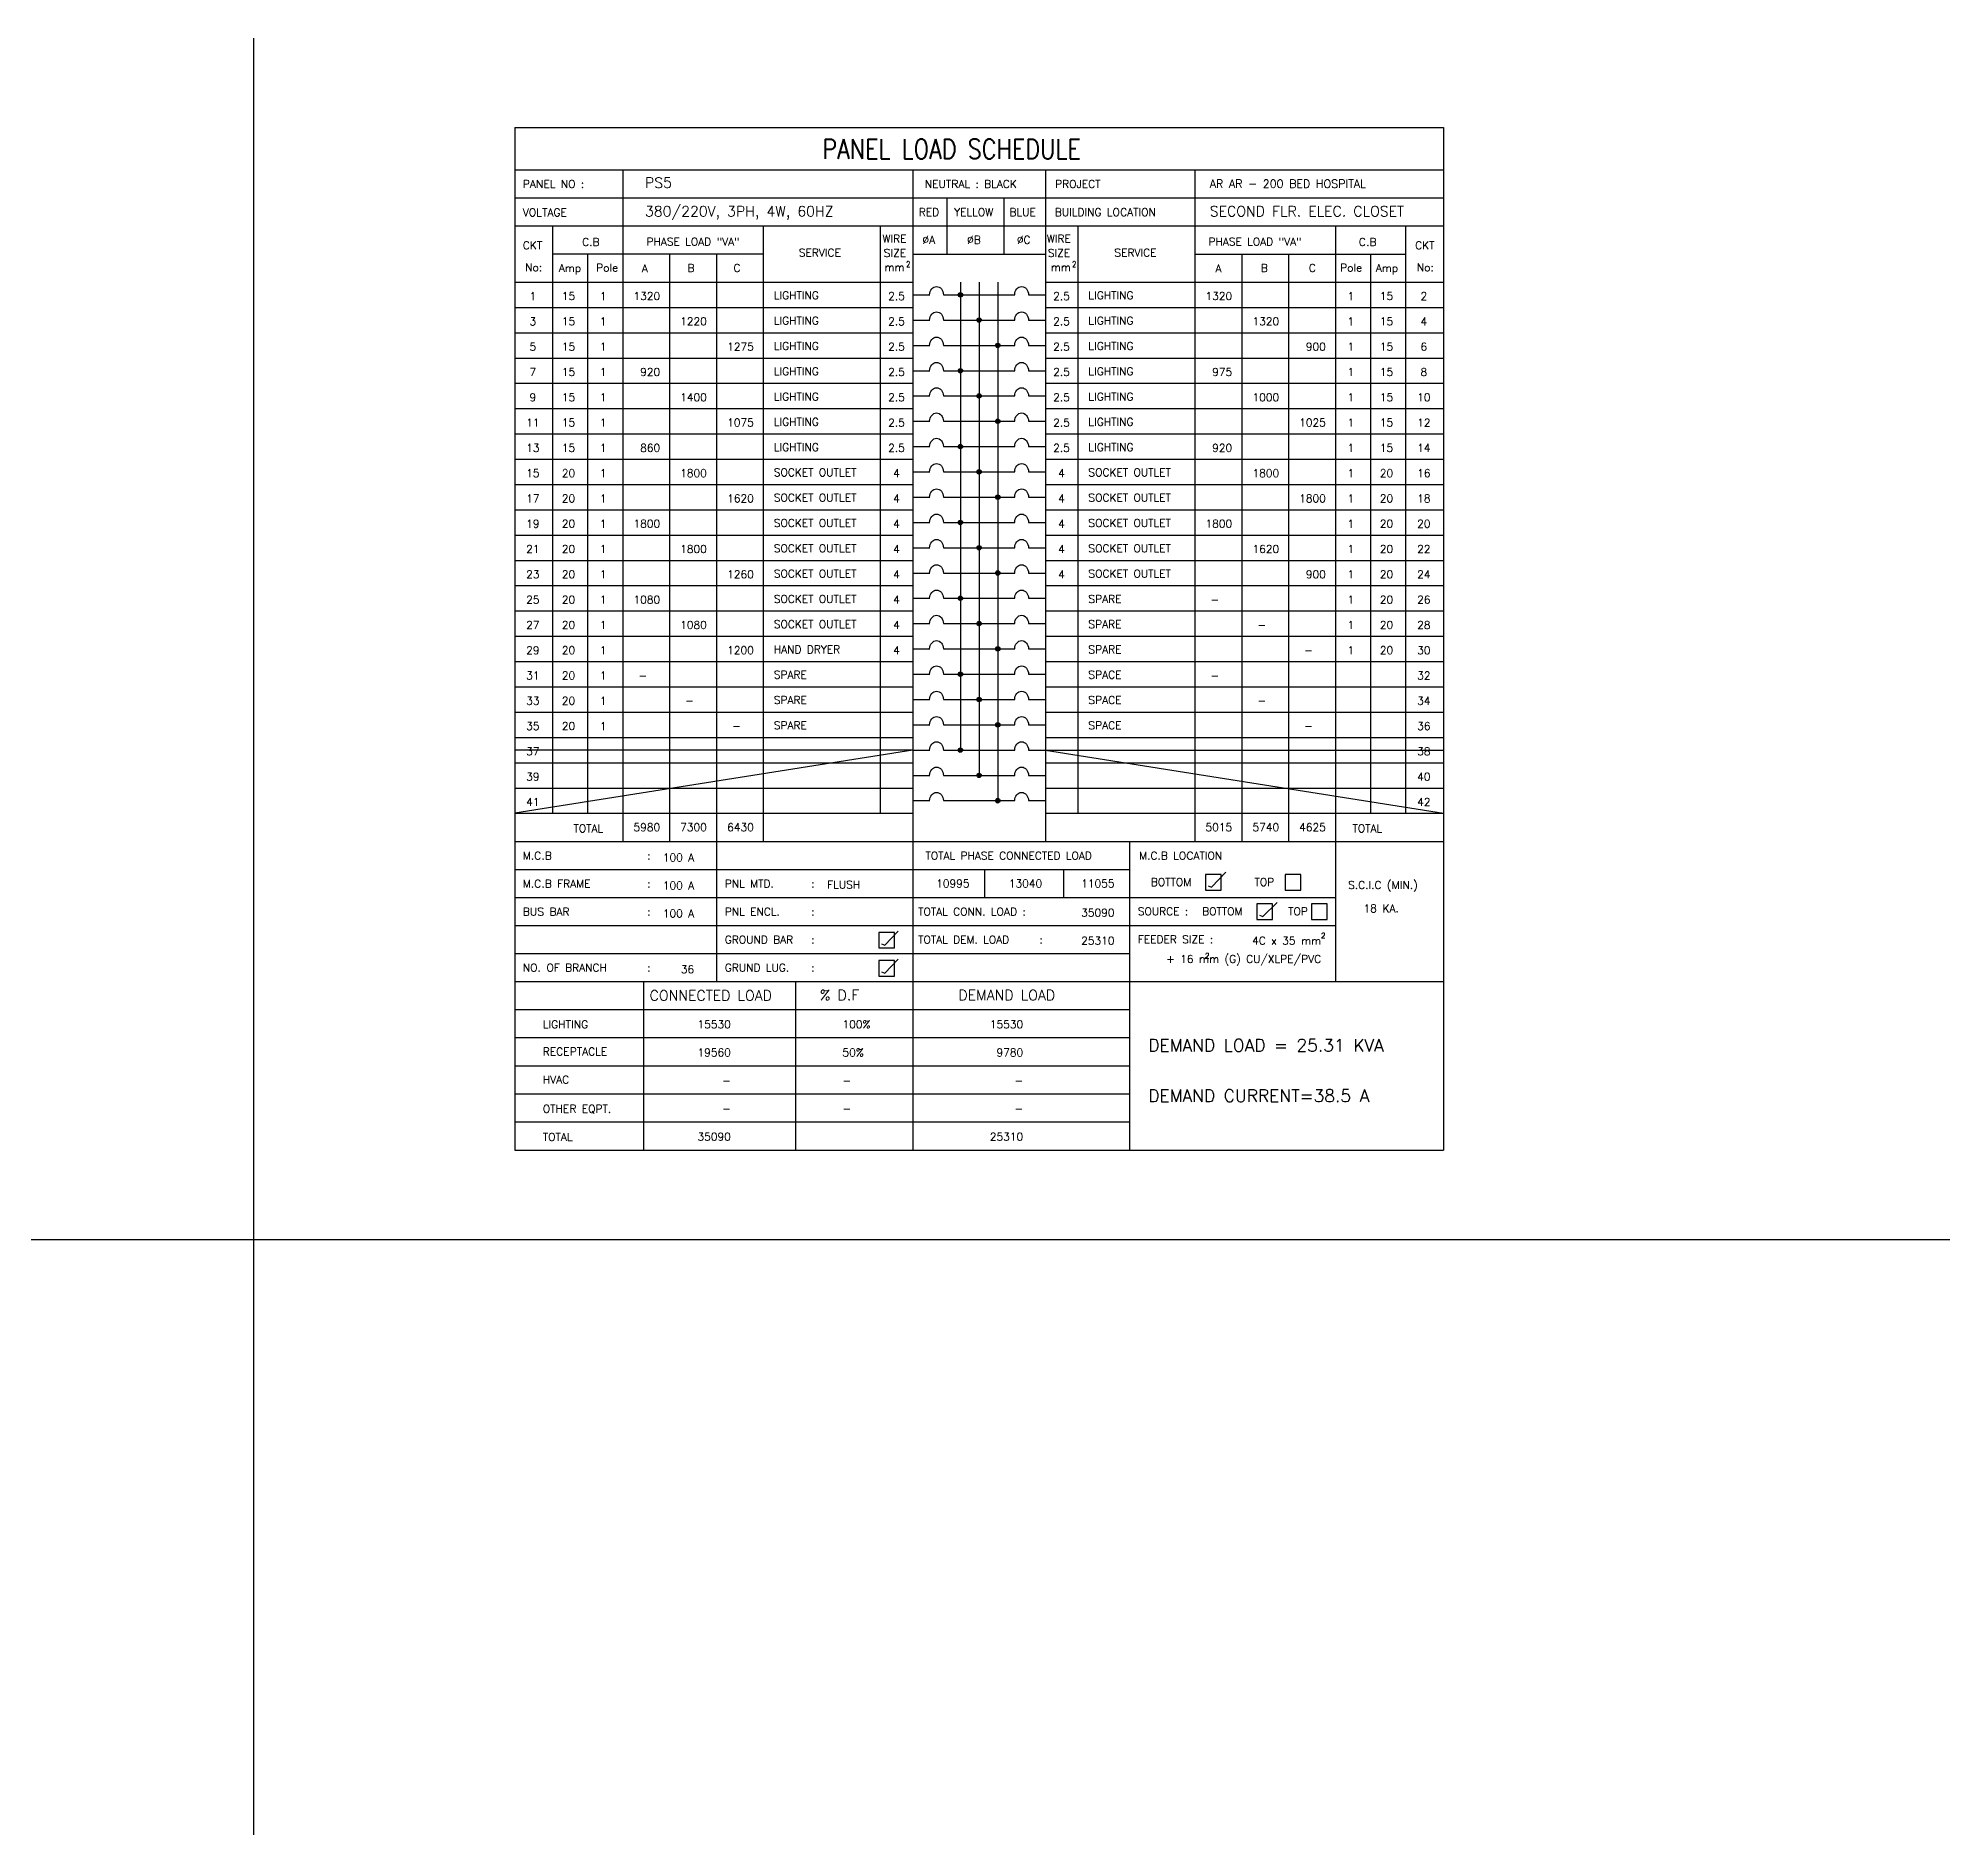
# Model space of a CAD drawing. Extents: x 2982 to 3085, y -78568 to -78488.
# Drawn here: x 3041.82 to 3084.6, y -78527.68 to -78487.63 of the extents above; entities that cross this region are included whole.
import ezdxf
from ezdxf.enums import TextEntityAlignment as Align

# ---------------------------------------------------------------- set-up
doc = ezdxf.new("R2010")
doc.units = 0
doc.header["$MEASUREMENT"] = 0
for name, color, linetype in [('BORDER', 4, 'CONTINUOUS'), ('E-TXT', 2, 'CONTINUOUS'), ('PANEL', 2, 'CONTINUOUS')]:
    doc.layers.add(name, color=color, linetype=linetype)
doc.styles.add('ROMANS', font='ROMANS.shx', dxfattribs={"height": 0.4})
pattern_1 = [(315, (208095.386341, -76456.545153), (0.00864749998874, 0.00864749998874), [])]
pattern_2 = [(315, (208095.386341, -76454.847012), (0.00864749998874, 0.00864749998874), [])]
pattern_3 = [(315, (208095.386341, -76453.14887), (0.00864749998874, 0.00864749998874), [])]
pattern_4 = [(315, (208095.386341, -76451.450729), (0.00864749998874, 0.00864749998874), [])]
pattern_5 = [(315, (208095.386341, -76449.752588), (0.00864749998874, 0.00864749998874), [])]
pattern_6 = [(315, (208095.386341, -76448.054447), (0.00864749998874, 0.00864749998874), [])]

msp = doc.modelspace()

# ---------------------------------------------------------------- hatches: boundary and pattern name
at = {"layer": 'PANEL', "linetype": 'Continuous'}
h = msp.add_hatch(dxfattribs=at)
h.set_pattern_fill('ANSI31', color=256, scale=0.068485, angle=406.041, style=0)
h.set_pattern_definition([(91.040959325, (208095.386341, -76448.054447), (-0.00855917542476, -0.00015552164567), [])])
h.paths.add_polyline_path([(3062.41, -78493.373, 1), (3062.508, -78493.373, 1)])
h = msp.add_hatch(dxfattribs=at)
h.set_pattern_fill('ANSI31', color=256, scale=0.097835, angle=270, style=0)
h.set_pattern_definition(pattern_6)
h.paths.add_polyline_path([(3062.829, -78493.939, 1), (3062.927, -78493.939, 1)])
h = msp.add_hatch(dxfattribs=at)
h.set_pattern_fill('ANSI31', color=256, scale=0.097835, angle=270, style=0)
h.set_pattern_definition(pattern_6)
h.paths.add_polyline_path([(3063.346, -78494.505, 1), (3063.248, -78494.505, 1)])
h = msp.add_hatch(dxfattribs=at)
h.set_pattern_fill('ANSI31', color=256, scale=0.097835, angle=270, style=0)
h.set_pattern_definition(pattern_6)
h.paths.add_polyline_path([(3062.508, -78495.071, 1), (3062.41, -78495.071, 1)])
h = msp.add_hatch(dxfattribs=at)
h.set_pattern_fill('ANSI31', color=256, scale=0.097835, angle=270, style=0)
h.set_pattern_definition(pattern_6)
h.paths.add_polyline_path([(3062.927, -78495.637, 1), (3062.829, -78495.637, 1)])
h = msp.add_hatch(dxfattribs=at)
h.set_pattern_fill('ANSI31', color=256, scale=0.097835, angle=270, style=0)
h.set_pattern_definition(pattern_6)
h.paths.add_polyline_path([(3063.346, -78496.203, 1), (3063.248, -78496.203, 1)])
h = msp.add_hatch(dxfattribs=at)
h.set_pattern_fill('ANSI31', color=256, scale=0.097835, angle=270, style=0)
h.set_pattern_definition(pattern_5)
h.paths.add_polyline_path([(3062.508, -78496.769, 1), (3062.41, -78496.769, 1)])
h = msp.add_hatch(dxfattribs=at)
h.set_pattern_fill('ANSI31', color=256, scale=0.097835, angle=270, style=0)
h.set_pattern_definition(pattern_5)
h.paths.add_polyline_path([(3062.927, -78497.335, 1), (3062.829, -78497.335, 1)])
h = msp.add_hatch(dxfattribs=at)
h.set_pattern_fill('ANSI31', color=256, scale=0.097835, angle=270, style=0)
h.set_pattern_definition(pattern_5)
h.paths.add_polyline_path([(3063.346, -78497.901, 1), (3063.248, -78497.901, 1)])
h = msp.add_hatch(dxfattribs=at)
h.set_pattern_fill('ANSI31', color=256, scale=0.097835, angle=270, style=0)
h.set_pattern_definition(pattern_4)
h.paths.add_polyline_path([(3062.508, -78498.467, 1), (3062.41, -78498.467, 1)])
h = msp.add_hatch(dxfattribs=at)
h.set_pattern_fill('ANSI31', color=256, scale=0.097835, angle=270, style=0)
h.set_pattern_definition(pattern_4)
h.paths.add_polyline_path([(3062.927, -78499.033, 1), (3062.829, -78499.033, 1)])
h = msp.add_hatch(dxfattribs=at)
h.set_pattern_fill('ANSI31', color=256, scale=0.097835, angle=270, style=0)
h.set_pattern_definition(pattern_4)
h.paths.add_polyline_path([(3063.346, -78499.599, 1), (3063.248, -78499.599, 1)])
h = msp.add_hatch(dxfattribs=at)
h.set_pattern_fill('ANSI31', color=256, scale=0.097835, angle=270, style=0)
h.set_pattern_definition(pattern_3)
h.paths.add_polyline_path([(3062.508, -78500.165, 1), (3062.41, -78500.165, 1)])
h = msp.add_hatch(dxfattribs=at)
h.set_pattern_fill('ANSI31', color=256, scale=0.097835, angle=270, style=0)
h.set_pattern_definition(pattern_3)
h.paths.add_polyline_path([(3062.927, -78500.731, 1), (3062.829, -78500.731, 1)])
h = msp.add_hatch(dxfattribs=at)
h.set_pattern_fill('ANSI31', color=256, scale=0.097835, angle=270, style=0)
h.set_pattern_definition(pattern_3)
h.paths.add_polyline_path([(3063.346, -78501.297, 1), (3063.248, -78501.297, 1)])
h = msp.add_hatch(dxfattribs=at)
h.set_pattern_fill('ANSI31', color=256, scale=0.097835, angle=270, style=0)
h.set_pattern_definition(pattern_2)
h.paths.add_polyline_path([(3062.508, -78501.863, 1), (3062.41, -78501.863, 1)])
h = msp.add_hatch(dxfattribs=at)
h.set_pattern_fill('ANSI31', color=256, scale=0.097835, angle=270, style=0)
h.set_pattern_definition(pattern_2)
h.paths.add_polyline_path([(3062.927, -78502.429, 1), (3062.829, -78502.429, 1)])
h = msp.add_hatch(dxfattribs=at)
h.set_pattern_fill('ANSI31', color=256, scale=0.097835, angle=270, style=0)
h.set_pattern_definition(pattern_2)
h.paths.add_polyline_path([(3063.346, -78502.996, 1), (3063.248, -78502.996, 1)])
h = msp.add_hatch(dxfattribs=at)
h.set_pattern_fill('ANSI31', color=256, scale=0.097835, angle=270, style=0)
h.set_pattern_definition(pattern_1)
h.paths.add_polyline_path([(3062.508, -78503.562, 1), (3062.41, -78503.562, 1)])
h = msp.add_hatch(dxfattribs=at)
h.set_pattern_fill('ANSI31', color=256, scale=0.097835, angle=270, style=0)
h.set_pattern_definition(pattern_1)
h.paths.add_polyline_path([(3062.927, -78504.128, 1), (3062.829, -78504.128, 1)])
h = msp.add_hatch(dxfattribs=at)
h.set_pattern_fill('ANSI31', color=256, scale=0.097835, angle=270, style=0)
h.set_pattern_definition(pattern_1)
h.paths.add_polyline_path([(3063.346, -78504.694, 1), (3063.248, -78504.694, 1)])

# ---------------------------------------------------------------- linework, layer by layer
at = {"layer": 'BORDER', "color": 1}
for p, q in [((3046.636, -78487.631), (3046.636, -78567.731)), ((2981.67, -78514.514), (3084.605, -78514.514))]:
    msp.add_line(p, q, dxfattribs=at)
at = {"layer": 'PANEL', "color": 6}
for p, q in [((3052.483, -78489.631), (3073.273, -78489.631)), ((3052.483, -78489.631), (3052.483, -78512.514)), ((3073.273, -78489.631), (3073.273, -78512.514)), ((3052.483, -78512.514), (3073.273, -78512.514))]:
    msp.add_line(p, q, dxfattribs=at)
at = {"layer": 'PANEL', "color": 2}
for p, q in [((3052.483, -78490.574), (3073.273, -78490.574)), ((3061.393, -78490.574), (3061.393, -78505.61)), ((3064.363, -78490.574), (3064.363, -78505.61)), ((3052.483, -78491.832), (3073.273, -78491.832)), ((3061.393, -78492.464), (3064.363, -78492.464)), ((3052.483, -78505.61), (3073.273, -78505.61))]:
    msp.add_line(p, q, dxfattribs=at)
at = {"layer": 'PANEL', "color": 11}
for p, q in [((3054.902, -78490.574), (3054.902, -78505.61)), ((3067.709, -78490.574), (3067.709, -78505.61)), ((3053.33, -78491.832), (3053.33, -78504.977)), ((3058.047, -78491.832), (3058.047, -78505.61)), ((3060.667, -78491.832), (3060.667, -78504.977)), ((3065.088, -78491.832), (3065.088, -78504.977)), ((3070.854, -78491.832), (3070.854, -78508.74)), ((3072.426, -78491.832), (3072.426, -78504.977)), ((3058.047, -78492.461), (3053.33, -78492.461)), ((3054.116, -78492.461), (3054.116, -78504.977)), ((3055.95, -78492.461), (3055.95, -78505.61)), ((3056.999, -78492.461), (3056.999, -78508.74)), ((3067.709, -78492.461), (3072.426, -78492.461)), ((3068.757, -78492.461), (3068.757, -78505.61)), ((3069.806, -78492.461), (3069.806, -78505.61)), ((3071.64, -78492.461), (3071.64, -78504.977)), ((3052.483, -78493.09), (3061.393, -78493.09)), ((3064.363, -78493.09), (3073.273, -78493.09)), ((3052.483, -78493.656), (3061.393, -78493.656)), ((3064.363, -78493.656), (3073.273, -78493.656)), ((3052.483, -78494.222), (3061.393, -78494.222)), ((3064.363, -78494.222), (3073.273, -78494.222)), ((3052.483, -78494.788), (3061.393, -78494.788)), ((3064.363, -78494.788), (3073.273, -78494.788)), ((3052.483, -78495.354), (3061.393, -78495.354)), ((3064.363, -78495.354), (3073.273, -78495.354)), ((3052.483, -78495.92), (3061.393, -78495.92)), ((3064.363, -78495.92), (3073.273, -78495.92)), ((3052.483, -78496.486), (3061.393, -78496.486)), ((3064.363, -78496.486), (3073.273, -78496.486)), ((3052.483, -78497.052), (3061.393, -78497.052)), ((3064.363, -78497.052), (3073.273, -78497.052)), ((3052.483, -78497.618), (3061.393, -78497.618)), ((3064.363, -78497.618), (3073.273, -78497.618)), ((3052.483, -78498.184), (3061.393, -78498.184)), ((3064.363, -78498.184), (3073.273, -78498.184)), ((3052.483, -78498.75), (3061.393, -78498.75)), ((3064.363, -78498.75), (3073.273, -78498.75)), ((3052.483, -78499.316), (3061.393, -78499.316)), ((3064.363, -78499.316), (3073.273, -78499.316)), ((3052.483, -78499.882), (3061.393, -78499.882)), ((3064.363, -78499.882), (3073.273, -78499.882)), ((3052.483, -78500.448), (3061.393, -78500.448)), ((3064.363, -78500.448), (3073.273, -78500.448)), ((3052.483, -78501.014), (3061.393, -78501.014)), ((3064.363, -78501.014), (3073.273, -78501.014)), ((3052.483, -78501.58), (3061.393, -78501.58)), ((3064.363, -78501.58), (3073.273, -78501.58)), ((3052.483, -78502.146), (3061.393, -78502.146)), ((3064.363, -78502.146), (3073.273, -78502.146)), ((3052.483, -78502.713), (3061.393, -78502.713)), ((3064.363, -78502.713), (3073.273, -78502.713)), ((3052.483, -78503.279), (3061.393, -78503.279)), ((3064.363, -78503.279), (3073.273, -78503.279)), ((3052.483, -78503.845), (3061.393, -78503.845)), ((3064.363, -78503.845), (3073.273, -78503.845)), ((3052.483, -78504.411), (3061.393, -78504.411)), ((3064.363, -78504.411), (3073.273, -78504.411)), ((3052.483, -78504.977), (3061.393, -78504.977)), ((3064.363, -78504.977), (3073.273, -78504.977)), ((3061.393, -78505.61), (3061.393, -78512.514)), ((3066.245, -78505.61), (3066.245, -78508.74)), ((3052.483, -78506.236), (3066.245, -78506.236)), ((3062.999, -78506.236), (3062.999, -78506.862)), ((3064.769, -78506.236), (3064.769, -78506.862)), ((3052.483, -78506.862), (3070.854, -78506.862)), ((3052.483, -78507.488), (3070.854, -78507.488)), ((3052.483, -78508.114), (3066.245, -78508.114)), ((3052.483, -78508.74), (3073.273, -78508.74)), ((3055.364, -78508.74), (3055.364, -78512.514)), ((3058.772, -78508.74), (3058.772, -78512.514)), ((3066.245, -78508.74), (3066.245, -78512.514)), ((3052.483, -78509.369), (3066.245, -78509.369)), ((3052.483, -78509.998), (3066.245, -78509.998)), ((3052.483, -78510.627), (3066.245, -78510.627)), ((3052.483, -78511.256), (3066.245, -78511.256)), ((3052.483, -78511.885), (3066.245, -78511.885))]:
    msp.add_line(p, q, dxfattribs=at)
at = {"layer": 'PANEL'}
for p, q in [((3052.483, -78491.2), (3073.273, -78491.2)), ((3062.163, -78492.464), (3062.163, -78491.2)), ((3063.439, -78492.464), (3063.439, -78491.2)), ((3062.459, -78493.09), (3062.459, -78503.562)), ((3062.878, -78493.09), (3062.878, -78504.128)), ((3063.297, -78493.09), (3063.297, -78504.694)), ((3061.393, -78493.373), (3061.772, -78493.373)), ((3062.08, -78493.373), (3063.676, -78493.373)), ((3063.984, -78493.373), (3064.363, -78493.373)), ((3061.393, -78493.939), (3061.772, -78493.939)), ((3062.08, -78493.939), (3063.676, -78493.939)), ((3063.984, -78493.939), (3064.363, -78493.939)), ((3061.393, -78494.505), (3061.772, -78494.505)), ((3062.08, -78494.505), (3063.676, -78494.505)), ((3063.984, -78494.505), (3064.363, -78494.505)), ((3061.393, -78495.071), (3061.772, -78495.071)), ((3062.08, -78495.071), (3063.676, -78495.071)), ((3063.984, -78495.071), (3064.363, -78495.071)), ((3061.393, -78495.637), (3061.772, -78495.637)), ((3062.08, -78495.637), (3063.676, -78495.637)), ((3063.984, -78495.637), (3064.363, -78495.637)), ((3061.393, -78496.203), (3061.772, -78496.203)), ((3062.08, -78496.203), (3063.676, -78496.203)), ((3063.984, -78496.203), (3064.363, -78496.203)), ((3061.393, -78496.769), (3061.772, -78496.769)), ((3062.08, -78496.769), (3063.676, -78496.769)), ((3063.984, -78496.769), (3064.363, -78496.769)), ((3061.393, -78497.335), (3061.772, -78497.335)), ((3062.08, -78497.335), (3063.676, -78497.335)), ((3063.984, -78497.335), (3064.363, -78497.335)), ((3061.393, -78497.901), (3061.772, -78497.901)), ((3062.08, -78497.901), (3063.676, -78497.901)), ((3063.984, -78497.901), (3064.363, -78497.901)), ((3061.393, -78498.467), (3061.772, -78498.467)), ((3062.08, -78498.467), (3063.676, -78498.467)), ((3063.984, -78498.467), (3064.363, -78498.467)), ((3061.393, -78499.033), (3061.772, -78499.033)), ((3062.08, -78499.033), (3063.676, -78499.033)), ((3063.984, -78499.033), (3064.363, -78499.033)), ((3061.393, -78499.599), (3061.772, -78499.599)), ((3062.08, -78499.599), (3063.676, -78499.599)), ((3063.984, -78499.599), (3064.363, -78499.599)), ((3061.393, -78500.165), (3061.772, -78500.165)), ((3062.08, -78500.165), (3063.676, -78500.165)), ((3063.984, -78500.165), (3064.363, -78500.165)), ((3061.393, -78500.731), (3061.772, -78500.731)), ((3062.08, -78500.731), (3063.676, -78500.731)), ((3063.984, -78500.731), (3064.363, -78500.731)), ((3061.393, -78501.297), (3061.772, -78501.297)), ((3062.08, -78501.297), (3063.676, -78501.297)), ((3063.984, -78501.297), (3064.363, -78501.297)), ((3061.393, -78501.863), (3061.772, -78501.863)), ((3062.08, -78501.863), (3063.676, -78501.863)), ((3063.984, -78501.863), (3064.363, -78501.863)), ((3061.393, -78502.429), (3061.772, -78502.429)), ((3062.08, -78502.429), (3063.676, -78502.429)), ((3063.984, -78502.429), (3064.363, -78502.429)), ((3061.393, -78502.996), (3061.772, -78502.996)), ((3062.08, -78502.996), (3063.676, -78502.996)), ((3063.984, -78502.996), (3064.363, -78502.996)), ((3061.393, -78503.562), (3061.772, -78503.562)), ((3062.08, -78503.562), (3063.676, -78503.562)), ((3063.984, -78503.562), (3064.363, -78503.562)), ((3061.393, -78504.128), (3061.772, -78504.128)), ((3062.08, -78504.128), (3063.676, -78504.128)), ((3063.984, -78504.128), (3064.363, -78504.128)), ((3061.393, -78504.694), (3061.772, -78504.694)), ((3062.08, -78504.694), (3063.676, -78504.694)), ((3063.984, -78504.694), (3064.363, -78504.694)), ((3068.081, -78506.629), (3068.4, -78506.297)), ((3068.005, -78506.599), (3068.081, -78506.629)), ((3069.228, -78507.285), (3069.547, -78506.972)), ((3069.153, -78507.254), (3069.228, -78507.285)), ((3060.768, -78507.925), (3061.067, -78507.613)), ((3060.693, -78507.895), (3060.768, -78507.925)), ((3060.768, -78508.553), (3061.067, -78508.24)), ((3060.693, -78508.522), (3060.768, -78508.553))]:
    msp.add_line(p, q, dxfattribs=at)
at = {"layer": 'PANEL', "color": 7}
for p, q in [((3061.393, -78503.562), (3052.483, -78504.977)), ((3061.393, -78503.562), (3052.483, -78503.562)), ((3064.363, -78503.562), (3073.273, -78504.977)), ((3064.363, -78503.562), (3073.273, -78503.562))]:
    msp.add_line(p, q, dxfattribs=at)
at = {"layer": 'PANEL', "color": 11}
for points in [[(3068.298, -78506.346), (3067.948, -78506.346), (3067.948, -78506.696), (3068.298, -78506.696)], [(3070.082, -78506.346), (3069.732, -78506.346), (3069.732, -78506.696), (3070.082, -78506.696)], [(3069.445, -78507.001), (3069.095, -78507.001), (3069.095, -78507.351), (3069.445, -78507.351)], [(3070.672, -78507.001), (3070.322, -78507.001), (3070.322, -78507.351), (3070.672, -78507.351)], [(3060.985, -78507.642), (3060.635, -78507.642), (3060.635, -78507.991), (3060.985, -78507.991)], [(3060.985, -78508.269), (3060.635, -78508.269), (3060.635, -78508.619), (3060.985, -78508.619)]]:
    msp.add_lwpolyline(points, close=True, dxfattribs=at)
at = {"layer": 'PANEL'}
for centre in [(3062.459, -78493.373), (3062.878, -78493.939), (3063.297, -78494.505), (3062.459, -78495.071), (3062.878, -78495.637), (3063.297, -78496.203), (3062.459, -78496.769), (3062.878, -78497.335), (3063.297, -78497.901), (3062.459, -78498.467), (3062.878, -78499.033), (3063.297, -78499.599), (3062.459, -78500.165), (3062.878, -78500.731), (3063.297, -78501.297), (3062.459, -78501.863), (3062.878, -78502.429), (3063.297, -78502.996), (3062.459, -78503.562), (3062.878, -78504.128), (3063.297, -78504.694)]:
    msp.add_circle(centre, 0.0489, dxfattribs=at)
at = {"layer": 'PANEL', "extrusion": (0, 0, -1)}
for centre in [(3061.926, -78493.373), (3063.83, -78493.373), (3061.926, -78493.939), (3063.83, -78493.939), (3061.926, -78494.505), (3063.83, -78494.505), (3061.926, -78495.071), (3063.83, -78495.071), (3061.926, -78495.637), (3063.83, -78495.637), (3061.926, -78496.203), (3063.83, -78496.203), (3061.926, -78496.769), (3063.83, -78496.769), (3061.926, -78497.335), (3063.83, -78497.335), (3061.926, -78497.901), (3063.83, -78497.901), (3061.926, -78498.467), (3063.83, -78498.467), (3061.926, -78499.033), (3063.83, -78499.033), (3061.926, -78499.599), (3063.83, -78499.599), (3061.926, -78500.165), (3063.83, -78500.165), (3061.926, -78500.731), (3063.83, -78500.731), (3061.926, -78501.297), (3063.83, -78501.297), (3061.926, -78501.863), (3063.83, -78501.863), (3061.926, -78502.429), (3063.83, -78502.429), (3061.926, -78502.996), (3063.83, -78502.996), (3061.926, -78503.562), (3063.83, -78503.562), (3061.926, -78504.128), (3063.83, -78504.128), (3061.926, -78504.694), (3063.83, -78504.694)]:
    msp.add_ellipse(centre, major_axis=(0, 0.185), ratio=0.833333, start_param=-1.570796, end_param=1.570796, dxfattribs=at)

# ---------------------------------------------------------------- texts
at = {"layer": 'E-TXT', "style": 'ROMANS'}
for s, height, p in [('PS5', 0.2306, (3055.4, -78490.979)), ('AR AR - 200 BED HOSPITAL', 0.18169, (3068.042, -78490.977)), ('380/220V, 3PH, 4W, 60HZ', 0.23061, (3055.4, -78491.619)), ('SECOND FLR. ELEC. CLOSET', 0.23061, (3068.042, -78491.619)), ('15', 0.1747, (3053.538, -78493.489)), ('15', 0.1747, (3071.848, -78493.489)), ('15', 0.1747, (3053.538, -78494.055)), ('15', 0.1747, (3071.848, -78494.055)), ('15', 0.1747, (3053.538, -78494.621)), ('15', 0.1747, (3071.848, -78494.621)), ('15', 0.1747, (3053.538, -78495.187)), ('15', 0.1747, (3071.848, -78495.187)), ('15', 0.1747, (3053.538, -78495.753)), ('15', 0.1747, (3071.848, -78495.753)), ('15', 0.1747, (3053.538, -78496.319)), ('15', 0.1747, (3071.848, -78496.319)), ('15', 0.1747, (3053.538, -78496.886)), ('15', 0.1747, (3071.848, -78496.886)), ('20', 0.1747, (3053.538, -78497.452)), ('20', 0.1747, (3071.848, -78497.452)), ('20', 0.1747, (3053.538, -78498.018)), ('20', 0.1747, (3071.848, -78498.018)), ('20', 0.1747, (3053.538, -78498.584)), ('20', 0.1747, (3071.848, -78498.584)), ('20', 0.1747, (3053.538, -78499.15)), ('20', 0.1747, (3071.848, -78499.15)), ('20', 0.1747, (3053.538, -78499.716)), ('20', 0.1747, (3071.848, -78499.716)), ('20', 0.1747, (3053.538, -78500.282)), ('20', 0.1747, (3071.848, -78500.282)), ('20', 0.1747, (3053.538, -78500.848)), ('20', 0.1747, (3071.848, -78500.848)), ('20', 0.1747, (3053.538, -78501.414)), ('20', 0.1747, (3071.848, -78501.414)), ('20', 0.1747, (3053.538, -78501.98)), ('20', 0.1747, (3053.538, -78502.546)), ('20', 0.1747, (3053.538, -78503.112))]:
    msp.add_text(s, height=height, dxfattribs=at).set_placement(p)
for s, height, p in [('1', 0.175, (3054.463, -78493.403)), ('2.5', 0.1747, (3061.027, -78493.403)), ('2.5', 0.1747, (3064.722, -78493.403)), ('1', 0.175, (3071.201, -78493.403)), ('1', 0.175, (3054.463, -78493.969)), ('2.5', 0.1747, (3061.027, -78493.969)), ('2.5', 0.1747, (3064.722, -78493.969)), ('1', 0.175, (3071.201, -78493.969)), ('1', 0.175, (3054.463, -78494.535)), ('2.5', 0.1747, (3061.027, -78494.535)), ('2.5', 0.1747, (3064.722, -78494.535)), ('1', 0.175, (3071.201, -78494.535)), ('1', 0.175, (3054.463, -78495.101)), ('2.5', 0.1747, (3061.027, -78495.101)), ('2.5', 0.1747, (3064.722, -78495.101)), ('1', 0.175, (3071.201, -78495.101)), ('1', 0.175, (3054.463, -78495.667)), ('2.5', 0.1747, (3061.027, -78495.667)), ('2.5', 0.1747, (3064.722, -78495.667)), ('1', 0.175, (3071.201, -78495.667)), ('1', 0.175, (3054.463, -78496.233)), ('2.5', 0.1747, (3061.027, -78496.233)), ('2.5', 0.1747, (3064.722, -78496.233)), ('1', 0.175, (3071.201, -78496.233)), ('1', 0.175, (3054.463, -78496.799)), ('2.5', 0.1747, (3061.027, -78496.799)), ('2.5', 0.1747, (3064.722, -78496.799)), ('1', 0.175, (3071.201, -78496.799)), ('1', 0.175, (3054.463, -78497.365)), ('4', 0.175, (3061.027, -78497.365)), ('4', 0.175, (3064.722, -78497.365)), ('1', 0.175, (3071.201, -78497.365)), ('1', 0.175, (3054.463, -78497.931)), ('4', 0.175, (3061.027, -78497.931)), ('4', 0.175, (3064.722, -78497.931)), ('1', 0.175, (3071.201, -78497.931)), ('1', 0.175, (3054.463, -78498.497)), ('4', 0.175, (3061.027, -78498.497)), ('4', 0.175, (3064.722, -78498.497)), ('1', 0.175, (3071.201, -78498.497)), ('1', 0.175, (3054.463, -78499.063)), ('4', 0.175, (3061.027, -78499.063)), ('4', 0.175, (3064.722, -78499.063)), ('1', 0.175, (3071.201, -78499.063)), ('1', 0.175, (3054.463, -78499.63)), ('4', 0.175, (3061.027, -78499.63)), ('4', 0.175, (3064.722, -78499.63)), ('1', 0.175, (3071.201, -78499.63)), ('1', 0.175, (3054.463, -78500.196)), ('4', 0.175, (3061.027, -78500.196)), ('1', 0.175, (3071.201, -78500.196)), ('1', 0.175, (3054.463, -78500.762)), ('4', 0.175, (3061.027, -78500.762)), ('1', 0.175, (3071.201, -78500.762)), ('1', 0.175, (3054.463, -78501.328)), ('4', 0.175, (3061.027, -78501.328)), ('1', 0.175, (3071.201, -78501.328)), ('1', 0.175, (3054.463, -78501.894)), ('1', 0.175, (3054.463, -78502.46)), ('1', 0.175, (3054.463, -78503.026))]:
    msp.add_text(s, height=height, dxfattribs=at).set_placement(p, align=Align.MIDDLE)
for s, height, p in [('1320', 0.1747, (3055.739, -78493.489)), ('1320', 0.1747, (3068.546, -78493.489)), ('1220', 0.1747, (3056.787, -78494.055)), ('1320', 0.1747, (3069.594, -78494.055)), ('1275', 0.1747, (3057.836, -78494.621)), ('900', 0.1747, (3070.643, -78494.621)), ('920', 0.1747, (3055.739, -78495.187)), ('975', 0.1747, (3068.546, -78495.187)), ('1400', 0.1747, (3056.787, -78495.753)), ('1000', 0.1747, (3069.594, -78495.753)), ('1075', 0.1747, (3057.836, -78496.319)), ('1025', 0.1747, (3070.643, -78496.319)), ('860', 0.1747, (3055.739, -78496.886)), ('920', 0.1747, (3068.546, -78496.886)), ('1800', 0.1747, (3056.787, -78497.452)), ('1800', 0.1747, (3069.594, -78497.452)), ('1620', 0.1747, (3057.836, -78498.018)), ('1800', 0.1747, (3070.643, -78498.018)), ('1800', 0.1747, (3055.739, -78498.584)), ('1800', 0.1747, (3068.546, -78498.584)), ('1800', 0.1747, (3056.787, -78499.15)), ('1620', 0.1747, (3069.594, -78499.15)), ('1260', 0.1747, (3057.836, -78499.716)), ('900', 0.1747, (3070.643, -78499.716)), ('1080', 0.1747, (3055.739, -78500.282)), ('-', 0.175, (3068.254, -78500.282)), ('1080', 0.1747, (3056.787, -78500.848)), ('-', 0.175, (3069.303, -78500.848)), ('1200', 0.1747, (3057.836, -78501.414)), ('-', 0.175, (3070.351, -78501.414)), ('-', 0.175, (3055.447, -78501.98)), ('-', 0.175, (3068.254, -78501.98)), ('-', 0.175, (3056.496, -78502.546)), ('-', 0.175, (3069.303, -78502.546)), ('-', 0.175, (3057.544, -78503.112)), ('-', 0.175, (3070.351, -78503.112)), ('5980', 0.1747, (3055.739, -78505.376)), ('7300', 0.1747, (3056.787, -78505.376)), ('6430', 0.1747, (3057.836, -78505.376)), ('5015', 0.1747, (3068.546, -78505.376)), ('5740', 0.1747, (3069.594, -78505.376)), ('4625', 0.1747, (3070.643, -78505.376)), ('100 A', 0.1747, (3056.502, -78506.053)), ('100 A', 0.1747, (3056.502, -78506.68)), ('FLUSH', 0.1747, (3060.216, -78506.662)), ('10995', 0.1747, (3062.663, -78506.635)), ('13040', 0.1747, (3064.292, -78506.635)), ('11055', 0.1747, (3065.908, -78506.635)), ('100 A', 0.1747, (3056.502, -78507.306)), ('35090', 0.1747, (3065.908, -78507.288)), ('25310', 0.1747, (3065.908, -78507.914)), ('4C x 35 mm', 0.1747, (3070.533, -78507.914)), ('2', 0.122, (3070.633, -78507.775)), ('+ 16 mm (G) CU/XLPE/PVC', 0.17471, (3070.533, -78508.324)), ('2', 0.122, (3068.037, -78508.227)), ('36', 0.1747, (3056.502, -78508.558)), ('15530', 0.1747, (3057.324, -78509.788)), ('15530', 0.1747, (3063.867, -78509.788)), ('19560', 0.1747, (3057.324, -78510.417)), ('9780', 0.1747, (3063.867, -78510.417)), ('-', 0.175, (3057.324, -78511.046)), ('-', 0.175, (3063.867, -78511.046)), ('-', 0.175, (3057.324, -78511.674)), ('-', 0.175, (3063.867, -78511.674)), ('35090', 0.1747, (3057.324, -78512.303)), ('25310', 0.1747, (3063.867, -78512.303))]:
    msp.add_text(s, height=height, dxfattribs=at).set_placement(p, align=Align.RIGHT)
at = {"layer": 'PANEL', "color": 6, "style": 'ROMANS', "width": 0.833333}
msp.add_text('PANEL LOAD SCHEDULE', height=0.44026, dxfattribs=at).set_placement((3059.368, -78490.33))
at = {"layer": 'PANEL', "style": 'ROMANS'}
for s, height, p in [('PANEL NO :', 0.1747, (3052.668, -78490.979)), ('NEUTRAL : BLACK', 0.17471, (3061.665, -78490.979)), ('PROJECT', 0.1747, (3064.581, -78490.979)), ('VOLTAGE', 0.1747, (3052.668, -78491.617)), ('RED', 0.1747, (3061.528, -78491.611)), ('YELLOW', 0.1747, (3062.321, -78491.611)), ('BLUE', 0.1747, (3063.555, -78491.611)), ('BUILDING LOCATION', 0.17471, (3064.572, -78491.611)), ('CKT', 0.1747, (3052.668, -78492.353)), ('C.B', 0.1747, (3053.992, -78492.278)), ('PHASE LOAD "VA"', 0.17471, (3055.432, -78492.272)), ('SERVICE', 0.1747, (3058.844, -78492.517)), ('WIRE', 0.1747, (3060.716, -78492.202)), ('SIZE', 0.1747, (3060.742, -78492.523)), ('%%CA', 0.1747, (3061.609, -78492.23)), ('%%CB', 0.1747, (3062.609, -78492.23)), ('%%CC', 0.1747, (3063.724, -78492.23)), ('WIRE', 0.1747, (3064.391, -78492.202)), ('SIZE', 0.1747, (3064.415, -78492.523)), ('SERVICE', 0.1747, (3065.905, -78492.517)), ('PHASE LOAD "VA"', 0.17471, (3068.011, -78492.272)), ('C.B', 0.1747, (3071.381, -78492.278)), ('CKT', 0.1747, (3072.639, -78492.353)), ('No:', 0.1747, (3052.72, -78492.846)), ('Amp', 0.1747, (3053.473, -78492.86)), ('Pole', 0.1747, (3054.304, -78492.853)), ('A', 0.175, (3055.33, -78492.869)), ('B', 0.175, (3056.354, -78492.861)), ('C', 0.175, (3057.381, -78492.859)), ('mm', 0.1747, (3060.758, -78492.844)), ('mm', 0.1747, (3064.482, -78492.844)), ('A', 0.175, (3068.166, -78492.869)), ('B', 0.175, (3069.184, -78492.861)), ('C', 0.175, (3070.261, -78492.859)), ('Pole', 0.1747, (3070.961, -78492.853)), ('Amp', 0.1747, (3071.758, -78492.86)), ('No:', 0.1747, (3072.678, -78492.846)), ('LIGHTING', 0.1747, (3058.282, -78493.473)), ('LIGHTING', 0.1747, (3065.323, -78493.473)), ('LIGHTING', 0.1747, (3058.282, -78494.039)), ('LIGHTING', 0.1747, (3065.323, -78494.039)), ('LIGHTING', 0.1747, (3058.282, -78494.605)), ('LIGHTING', 0.1747, (3065.323, -78494.605)), ('LIGHTING', 0.1747, (3058.282, -78495.172)), ('LIGHTING', 0.1747, (3065.323, -78495.172)), ('LIGHTING', 0.1747, (3058.282, -78495.738)), ('LIGHTING', 0.1747, (3065.323, -78495.738)), ('LIGHTING', 0.1747, (3058.282, -78496.304)), ('LIGHTING', 0.1747, (3065.323, -78496.304)), ('LIGHTING', 0.1747, (3058.282, -78496.87)), ('LIGHTING', 0.1747, (3065.323, -78496.87)), ('SOCKET OUTLET', 0.17471, (3058.282, -78497.436)), ('SOCKET OUTLET', 0.17471, (3065.323, -78497.436)), ('SOCKET OUTLET', 0.17471, (3058.282, -78498.002)), ('SOCKET OUTLET', 0.17471, (3065.323, -78498.002)), ('SOCKET OUTLET', 0.17471, (3058.282, -78498.568)), ('SOCKET OUTLET', 0.17471, (3065.323, -78498.568)), ('SOCKET OUTLET', 0.17471, (3058.282, -78499.134)), ('SOCKET OUTLET', 0.17471, (3065.323, -78499.134)), ('SOCKET OUTLET', 0.17471, (3058.282, -78499.7)), ('SOCKET OUTLET', 0.17471, (3065.323, -78499.7)), ('SOCKET OUTLET', 0.17471, (3058.282, -78500.266)), ('SPARE', 0.1747, (3065.323, -78500.266)), ('SOCKET OUTLET', 0.17471, (3058.282, -78500.832)), ('SPARE', 0.1747, (3065.323, -78500.832)), ('HAND DRYER', 0.1747, (3058.282, -78501.398)), ('SPARE', 0.1747, (3065.323, -78501.398)), ('SPARE', 0.1747, (3058.282, -78501.964)), ('SPACE', 0.1747, (3065.323, -78501.964)), ('SPARE', 0.1747, (3058.282, -78502.53)), ('SPACE', 0.1747, (3065.323, -78502.53)), ('SPARE', 0.1747, (3058.282, -78503.096)), ('SPACE', 0.1747, (3065.323, -78503.096)), ('TOTAL', 0.1747, (3053.797, -78505.403)), ('TOTAL', 0.1747, (3071.235, -78505.403)), ('M.C.B', 0.1747, (3052.668, -78506.014)), (':', 0.175, (3055.45, -78506.014)), ('TOTAL PHASE CONNECTED LOAD', 0.17471, (3061.675, -78506.014)), ('M.C.B LOCATION', 0.17471, (3066.461, -78506.014)), ('M.C.B FRAME', 0.17471, (3052.668, -78506.641)), (':', 0.175, (3055.45, -78506.641)), ('PNL MTD.', 0.1747, (3057.184, -78506.641)), (':', 0.175, (3059.118, -78506.641)), ('BOTTOM', 0.1747, (3066.723, -78506.604)), ('TOP', 0.1747, (3069.043, -78506.604)), ('S.C.I.C (MIN.)', 0.17471, (3071.139, -78506.67)), ('BUS BAR', 0.1747, (3052.668, -78507.267)), (':', 0.175, (3055.45, -78507.267)), ('PNL ENCL.', 0.1747, (3057.184, -78507.267)), (':', 0.175, (3059.118, -78507.267)), ('TOTAL CONN. LOAD :', 0.17471, (3061.511, -78507.267)), ('SOURCE :', 0.1747, (3066.428, -78507.259)), ('BOTTOM', 0.1747, (3067.87, -78507.259)), ('TOP', 0.1747, (3069.797, -78507.259)), ('18 KA.', 0.1747, (3071.485, -78507.194)), ('GROUND BAR', 0.1747, (3057.184, -78507.893)), (':', 0.175, (3059.118, -78507.893)), ('TOTAL DEM. LOAD ', 0.17471, (3061.511, -78507.893)), (':', 0.175, (3064.232, -78507.893)), ('FEEDER SIZE :', 0.17471, (3066.428, -78507.885)), ('NO. OF BRANCH', 0.17471, (3052.668, -78508.519)), (':', 0.175, (3055.45, -78508.519)), ('GRUND LUG.', 0.1747, (3057.184, -78508.519)), (':', 0.175, (3059.118, -78508.519)), ('CONNECTED LOAD', 0.23061, (3055.504, -78509.167)), ('% D.F', 0.2306, (3059.315, -78509.16)), ('DEMAND LOAD', 0.23061, (3062.416, -78509.16)), ('LIGHTING', 0.1747, (3053.115, -78509.789)), ('100%', 0.1747, (3059.817, -78509.789)), ('RECEPTACLE', 0.1747, (3053.115, -78510.396)), ('50%', 0.1747, (3059.817, -78510.418)), ('DEMAND LOAD = 25.31 KVA', 0.27953, (3066.664, -78510.309)), ('HVAC', 0.1747, (3053.115, -78511.026)), ('-', 0.175, (3059.817, -78511.047)), ('DEMAND CURRENT=38.5 A', 0.27953, (3066.664, -78511.437)), ('OTHER EQPT.', 0.17471, (3053.115, -78511.678)), ('-', 0.175, (3059.817, -78511.676)), ('TOTAL', 0.1747, (3053.115, -78512.307))]:
    msp.add_text(s, height=height, dxfattribs=at).set_placement(p)
at = {"layer": 'PANEL', "style": 'ROMANS', "width": 0.833333}
for p in [(3061.245, -78492.755), (3064.959, -78492.755)]:
    msp.add_text('2', height=0.132, dxfattribs=at).set_placement(p)
at = {"layer": 'PANEL', "style": 'ROMANS'}
for s, height, p in [('1', 0.175, (3052.891, -78493.403)), ('2', 0.175, (3072.834, -78493.403)), ('3', 0.175, (3052.891, -78493.969)), ('4', 0.175, (3072.834, -78493.969)), ('5', 0.175, (3052.891, -78494.535)), ('6', 0.175, (3072.834, -78494.535)), ('7', 0.175, (3052.891, -78495.101)), ('8', 0.175, (3072.834, -78495.101)), ('9', 0.175, (3052.891, -78495.667)), ('10', 0.1747, (3072.834, -78495.667)), ('11', 0.1747, (3052.891, -78496.233)), ('12', 0.1747, (3072.834, -78496.233)), ('13', 0.1747, (3052.891, -78496.799)), ('14', 0.1747, (3072.834, -78496.799)), ('15', 0.1747, (3052.891, -78497.365)), ('16', 0.1747, (3072.834, -78497.365)), ('17', 0.1747, (3052.891, -78497.931)), ('18', 0.1747, (3072.834, -78497.931)), ('19', 0.1747, (3052.891, -78498.497)), ('20', 0.1747, (3072.834, -78498.497)), ('21', 0.1747, (3052.891, -78499.063)), ('22', 0.1747, (3072.834, -78499.063)), ('23', 0.1747, (3052.891, -78499.63)), ('24', 0.1747, (3072.834, -78499.63)), ('25', 0.1747, (3052.891, -78500.196)), ('26', 0.1747, (3072.834, -78500.196)), ('27', 0.1747, (3052.891, -78500.762)), ('28', 0.1747, (3072.834, -78500.762)), ('29', 0.1747, (3052.891, -78501.328)), ('30', 0.1747, (3072.834, -78501.328)), ('31', 0.1747, (3052.891, -78501.894)), ('32', 0.1747, (3072.834, -78501.894)), ('33', 0.1747, (3052.891, -78502.46)), ('34', 0.1747, (3072.834, -78502.46)), ('35', 0.1747, (3052.891, -78503.026)), ('36', 0.1747, (3072.834, -78503.026)), ('37', 0.1747, (3052.891, -78503.592)), ('38', 0.1747, (3072.834, -78503.592)), ('39', 0.1747, (3052.891, -78504.158)), ('40', 0.1747, (3072.834, -78504.158)), ('41', 0.1747, (3052.891, -78504.724)), ('42', 0.1747, (3072.834, -78504.724))]:
    msp.add_text(s, height=height, dxfattribs=at).set_placement(p, align=Align.MIDDLE)

doc.saveas('drawing.dxf')
